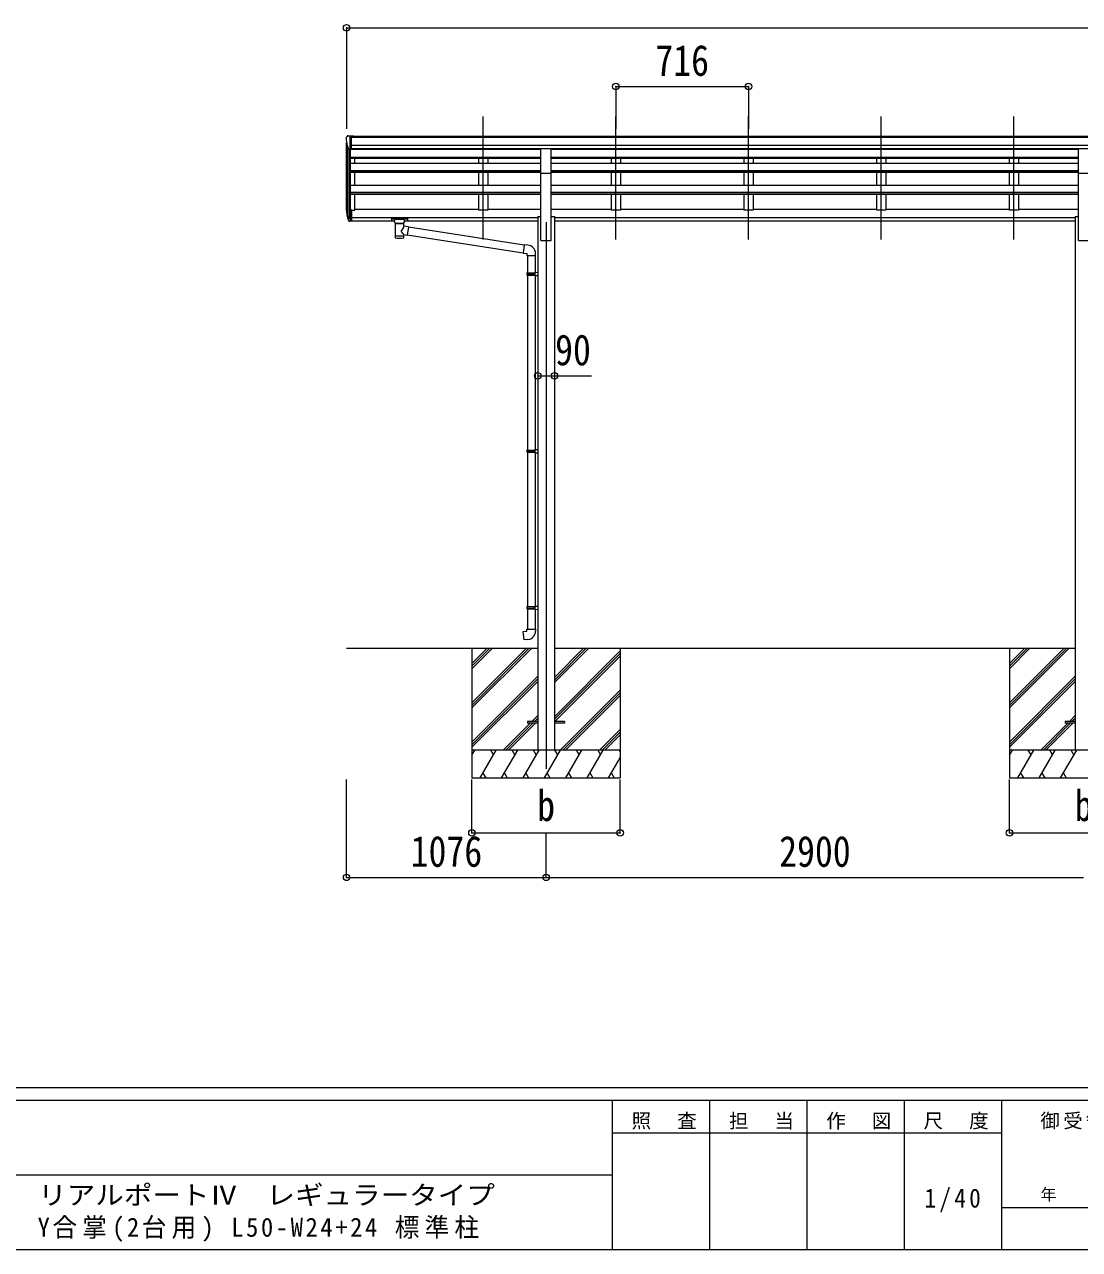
# Model space of a CAD drawing. Units: millimetres at full size. Extents: x -9783 to 33612, y -6828 to 13249.
# Drawn here: x 35 to 5727, y -6828 to -218 of the extents above; entities that cross this region are included whole.
import ezdxf
from ezdxf.enums import TextEntityAlignment as Align

# ---------------------------------------------------------------- set-up
doc = ezdxf.new("R2010")
doc.units = ezdxf.units.MM
doc.header["$LTSCALE"] = 35
doc.header["$PDMODE"] = 32
doc.header["$PDSIZE"] = 35
for name, color, linetype, lineweight in [('0-0_0', 7, 'Continuous', 9), ('0-1_本体', 4, 'Continuous', 9), ('0-2_部品', 7, 'Continuous', 9), ('0-8_PARTS2', 2, 'Continuous', 9), ('0-A_寸法', 6, 'Continuous', 9), ('F-0_240', 7, 'Continuous', 9)]:
    doc.layers.add(name, color=color, linetype=linetype, lineweight=lineweight)
doc.styles.add('ＭＳ ゴシック', font='')
doc.styles.get('ＭＳ ゴシック').set_extended_font_data('MS Gothic')

msp = doc.modelspace()

# ---------------------------------------------------------------- linework, layer by layer
at = {"layer": '0-0_0'}
for p, q in [((1773.05, -3583.57), (2803.85, -3583.57)), ((2449.05, -3583.57), (2449.05, -4283.57)), ((2449.05, -3877.74), (2743.23, -3583.57)), ((2449.05, -3891.88), (2757.37, -3583.57)), ((2449.05, -3906.03), (2771.51, -3583.57)), ((2449.05, -3693.9), (2559.38, -3583.57)), ((2449.05, -3679.75), (2545.24, -3583.57)), ((2449.05, -3665.61), (2531.09, -3583.57)), ((2894.25, -3583.57), (5703.85, -3583.57)), ((2894.25, -3769.2), (3079.88, -3583.57)), ((2894.25, -3755.05), (3065.74, -3583.57)), ((2894.25, -3740.91), (3051.59, -3583.57)), ((2894.25, -3953.04), (3249.05, -3598.25)), ((2894.25, -3967.18), (3249.05, -3612.39)), ((2896.51, -3979.07), (3249.05, -3626.53)), ((3249.05, -3583.57), (3249.05, -4283.57)), ((5349.05, -3583.57), (5349.05, -4283.57)), ((5349.05, -3877.74), (5643.23, -3583.57)), ((5349.05, -3891.88), (5657.37, -3583.57)), ((5349.05, -3906.03), (5671.51, -3583.57)), ((5349.05, -3693.9), (5459.38, -3583.57)), ((5349.05, -3679.75), (5445.24, -3583.57)), ((5349.05, -3665.61), (5431.09, -3583.57)), ((2449.05, -4089.87), (2803.85, -3735.08)), ((2449.05, -4104.02), (2803.85, -3749.22)), ((2449.05, -4118.16), (2803.85, -3763.36)), ((5349.05, -4089.87), (5703.85, -3735.08)), ((5349.05, -4104.02), (5703.85, -3749.22)), ((5349.05, -4118.16), (5703.85, -3763.36)), ((2925.86, -4133.57), (3249.05, -3810.38)), ((2940, -4133.57), (3249.05, -3824.52)), ((2954.14, -4133.57), (3249.05, -3838.66)), ((2771.99, -3979.07), (2803.85, -3947.21)), ((2786.13, -3979.07), (2803.85, -3961.35)), ((5671.99, -3979.07), (5703.85, -3947.21)), ((5686.13, -3979.07), (5703.85, -3961.35)), ((2617.49, -4133.57), (2762.99, -3988.07)), ((2631.63, -4133.57), (2777.13, -3988.07)), ((2645.77, -4133.57), (2791.27, -3988.07)), ((2800.27, -3979.07), (2803.85, -3975.49)), ((3137.99, -4133.57), (3249.05, -4022.51)), ((5517.49, -4133.57), (5662.99, -3988.07)), ((5531.63, -4133.57), (5677.13, -3988.07)), ((5545.77, -4133.57), (5691.27, -3988.07)), ((5700.27, -3979.07), (5703.85, -3975.49)), ((3152.13, -4133.57), (3249.05, -4036.65)), ((3166.27, -4133.57), (3249.05, -4050.79)), ((3249.05, -4133.57), (2449.05, -4133.57)), ((2449.05, -4161.07), (2464.93, -4133.57)), ((2493.79, -4283.57), (2580.4, -4133.57)), ((2565.4, -4159.55), (2550.4, -4133.56)), ((2609.26, -4283.56), (2695.87, -4133.57)), ((2680.87, -4159.55), (2665.86, -4133.57)), ((2724.73, -4283.57), (2811.34, -4133.57)), ((2796.34, -4159.55), (2781.33, -4133.57)), ((2840.2, -4283.57), (2926.81, -4133.57)), ((2911.81, -4159.55), (2896.8, -4133.56)), ((2955.67, -4283.57), (3042.28, -4133.57)), ((3027.28, -4159.55), (3012.28, -4133.57)), ((3071.14, -4283.57), (3157.75, -4133.57)), ((3127.75, -4133.57), (3142.75, -4159.55)), ((3243.22, -4133.57), (3249.05, -4143.67)), ((6149.05, -4133.57), (5349.05, -4133.57)), ((5349.05, -4161.07), (5364.93, -4133.57)), ((5393.79, -4283.57), (5480.4, -4133.57)), ((5465.4, -4159.55), (5450.4, -4133.56)), ((5509.26, -4283.56), (5595.87, -4133.57)), ((5580.87, -4159.55), (5565.86, -4133.57)), ((5624.73, -4283.57), (5711.34, -4133.57)), ((5696.34, -4159.55), (5681.33, -4133.57)), ((3186.61, -4283.57), (3249.05, -4175.43)), ((2449.05, -4283.57), (3249.05, -4283.57)), ((2508.79, -4257.59), (2523.79, -4283.57)), ((2624.26, -4257.59), (2639.26, -4283.56)), ((2739.73, -4257.58), (2754.73, -4283.57)), ((2855.2, -4257.59), (2870.2, -4283.57)), ((2970.67, -4257.59), (2985.67, -4283.57)), ((3086.14, -4257.59), (3101.14, -4283.57)), ((3201.61, -4257.59), (3216.61, -4283.57)), ((5349.05, -4283.57), (6149.05, -4283.57)), ((5408.79, -4257.59), (5423.79, -4283.57)), ((5524.26, -4257.59), (5539.26, -4283.56)), ((5639.73, -4257.58), (5654.73, -4283.57))]:
    msp.add_line(p, q, dxfattribs=at)
at = {"layer": '0-1_本体'}
for p, q in [((1773.05, -1220.44), (1773.05, -856.2)), ((1799.55, -819.44), (6798.55, -819.44)), ((1799.55, -824.79), (6798.55, -824.79)), ((1777.33, -875), (1777.33, -1244.71)), ((1787.05, -890.35), (1787.05, -1262.71)), ((1793.05, -890.83), (2821.55, -890.83)), ((1793.05, -890.83), (1793.05, -1218.27)), ((1799.55, -868.32), (6798.55, -868.33)), ((1799.55, -885.99), (6798.55, -885.99)), ((2821.55, -888.37), (1799.55, -888.37)), ((2484.05, -888.37), (2484.05, -890.83)), ((2534.05, -888.37), (2534.05, -890.83)), ((2876.55, -888.37), (5721.55, -888.37)), ((2876.55, -890.83), (5721.55, -890.83)), ((3200.05, -888.37), (3200.05, -890.83)), ((3250.05, -888.37), (3250.05, -890.83)), ((3916.05, -888.37), (3916.05, -890.83)), ((3966.05, -888.37), (3966.05, -890.83)), ((4632.05, -888.37), (4632.05, -890.83)), ((4682.05, -888.37), (4682.05, -890.83)), ((5348.05, -888.37), (5348.05, -890.83)), ((5398.05, -888.37), (5398.05, -890.83)), ((1793.05, -933.03), (2821.55, -933.03)), ((1793.05, -934.42), (2821.55, -934.42)), ((1793.05, -938.11), (2821.55, -938.11)), ((1793.05, -965.36), (2821.55, -965.36)), ((1818.05, -965.36), (1818.05, -938.11)), ((2484.05, -938.11), (2484.05, -965.36)), ((2534.05, -938.11), (2534.05, -965.36)), ((2876.55, -933.03), (5721.55, -933.03)), ((2876.55, -934.42), (5721.55, -934.42)), ((2876.55, -938.11), (5721.55, -938.11)), ((2876.55, -965.36), (5721.55, -965.36)), ((3200.05, -938.11), (3200.05, -965.36)), ((3250.05, -938.11), (3250.05, -965.36)), ((3916.05, -938.11), (3916.05, -965.36)), ((3966.05, -938.11), (3966.05, -965.36)), ((4632.05, -938.11), (4632.05, -965.36)), ((4682.05, -938.11), (4682.05, -965.36)), ((5348.05, -938.11), (5348.05, -965.36)), ((5398.05, -938.11), (5398.05, -965.36)), ((1793.05, -1006.09), (2821.55, -1006.09)), ((1793.05, -1007.57), (2821.55, -1007.57)), ((1793.05, -1014.38), (2821.55, -1014.38)), ((1818.05, -1083.87), (1818.05, -1014.38)), ((2484.05, -1014.38), (2484.05, -1083.87)), ((2534.05, -1014.38), (2534.05, -1083.87)), ((2821.55, -1383.57), (2821.55, -1019.62)), ((2876.55, -1006.09), (5721.55, -1006.09)), ((2876.55, -1007.57), (5721.55, -1007.57)), ((2876.55, -1014.38), (5721.55, -1014.38)), ((2876.55, -1383.57), (2876.55, -1019.62)), ((3200.05, -1014.38), (3200.05, -1083.87)), ((3250.05, -1014.38), (3250.05, -1083.87)), ((3916.05, -1014.38), (3916.05, -1083.87)), ((3966.05, -1014.38), (3966.05, -1083.87)), ((4632.05, -1014.38), (4632.05, -1083.87)), ((4682.05, -1014.38), (4682.05, -1083.87)), ((5348.05, -1014.38), (5348.05, -1083.87)), ((5398.05, -1014.38), (5398.05, -1083.87)), ((5721.55, -1383.57), (5721.55, -1019.62)), ((1793.05, -1083.87), (2821.55, -1083.87)), ((1793.05, -1123.18), (2821.55, -1123.18)), ((2876.55, -1083.87), (5721.55, -1083.87)), ((2876.55, -1123.18), (5721.55, -1123.18)), ((1793.05, -1124.67), (2821.55, -1124.67)), ((1793.05, -1134.14), (2821.55, -1134.14)), ((1818.05, -1219.1), (1818.05, -1134.14)), ((2484.05, -1134.14), (2484.05, -1219.1)), ((2876.55, -1124.67), (5721.55, -1124.67)), ((2876.55, -1134.14), (5721.55, -1134.14)), ((3200.05, -1134.14), (3200.05, -1219.1)), ((3916.05, -1134.14), (3916.05, -1219.1)), ((4632.05, -1134.14), (4632.05, -1219.1)), ((5348.05, -1134.14), (5348.05, -1219.1)), ((1799.55, -1219.1), (1818.05, -1219.1)), ((1818.05, -1214.3), (2484.05, -1214.3)), ((2534.05, -1214.3), (2821.55, -1214.3)), ((2804.05, -1253.57), (2821.55, -1253.57)), ((2804.05, -1253.57), (2804.05, -4133.57)), ((2876.55, -1214.3), (3200.05, -1214.3)), ((2876.55, -1253.57), (2894.05, -1253.57)), ((2894.05, -1253.57), (2894.05, -4133.57)), ((3250.05, -1214.3), (3916.05, -1214.3)), ((3966.05, -1214.3), (4632.05, -1214.3)), ((4682.05, -1214.3), (5348.05, -1214.3)), ((5398.05, -1214.3), (5721.55, -1214.3)), ((5704.05, -1253.57), (5721.55, -1253.57)), ((5704.05, -1253.57), (5704.05, -4133.57)), ((1799.55, -1258.6), (2804.05, -1258.6)), ((1799.55, -1259.98), (2804.05, -1259.98)), ((1799.55, -1277.16), (2031.05, -1277.16)), ((2085.05, -1277.16), (2804.05, -1277.16)), ((2894.05, -1258.6), (5704.05, -1258.6)), ((2894.05, -1259.98), (5704.05, -1259.98)), ((2894.05, -1277.16), (5704.05, -1277.16)), ((2821.55, -1383.57), (2876.55, -1383.57)), ((5721.55, -1383.57), (5776.55, -1383.57))]:
    msp.add_line(p, q, dxfattribs=at)
for points in [[(2534.05, -1134.14), (2534.05, -1219.1), (2484.05, -1219.1)], [(3250.05, -1134.14), (3250.05, -1219.1), (3200.05, -1219.1)], [(3966.05, -1134.14), (3966.05, -1219.1), (3916.05, -1219.1)], [(4682.05, -1134.14), (4682.05, -1219.1), (4632.05, -1219.1)], [(5398.05, -1134.14), (5398.05, -1219.1), (5348.05, -1219.1)]]:
    msp.add_lwpolyline(points, dxfattribs=at)
at = {"layer": '0-2_部品'}
for p, q in [((1771.05, -827.21), (1771.05, -827.84)), ((1777.96, -818.41), (1773.89, -824.22)), ((1781.05, -817.84), (1778.72, -817.98)), ((1781.05, -817.84), (1799.55, -817.84)), ((1793.05, -890.83), (1793.05, -817.84)), ((1799.55, -817.84), (1809.55, -817.93)), ((1799.55, -889.83), (1799.55, -817.84)), ((1809.55, -819.44), (1809.55, -817.93)), ((1785.42, -889.01), (1776.15, -872.95)), ((1793.05, -890.83), (1787.84, -890.51)), ((1799.55, -889.83), (1793.05, -889.83)), ((2821.55, -887.71), (2876.55, -887.71)), ((2821.55, -1019.78), (2821.55, -887.71)), ((2876.55, -1019.78), (2876.55, -887.71)), ((5721.55, -887.71), (5776.55, -887.71)), ((5721.55, -1019.78), (5721.55, -887.71)), ((2821.55, -1019.78), (2876.55, -1019.78)), ((5721.55, -1019.78), (5776.55, -1019.78)), ((1775.44, -1244.31), (1785.6, -1263.48)), ((1786.61, -1262.23), (1776.86, -1243.82)), ((1793.05, -1218.27), (1793.05, -1280.15)), ((1799.55, -1218.27), (1793.05, -1218.27)), ((1799.55, -1218.27), (1799.55, -1279.33)), ((1778.03, -1261.17), (1785.6, -1278.65)), ((1793.05, -1262.98), (1787.91, -1262.98)), ((1793.05, -1264.98), (1788.2, -1264.98)), ((1793.05, -1280.15), (1788.2, -1280.15)), ((1799.55, -1256.58), (1793.05, -1256.58)), ((1799.55, -1261.98), (1793.05, -1261.98)), ((1799.55, -1279.33), (1793.05, -1279.33)), ((2014.55, -1265.05), (2014.55, -1275.8)), ((2014.55, -1265.24), (2014.55, -1266.78)), ((2016.55, -1264.38), (2099.55, -1264.38)), ((2016.55, -1266.56), (2099.55, -1266.56)), ((2016.55, -1276.47), (2031.05, -1276.47)), ((2031.05, -1283.28), (2031.05, -1273)), ((2035.15, -1287.78), (2035.13, -1368.07)), ((2080.95, -1305.35), (2080.95, -1287.77)), ((2106.17, -1309.26), (2080.95, -1305.34)), ((2085.05, -1283.28), (2085.05, -1273)), ((2085.05, -1276.47), (2099.55, -1276.47)), ((2106.17, -1309.26), (2099.15, -1354.52)), ((2101.55, -1265.05), (2101.55, -1275.8)), ((2106.17, -1309.26), (2730.13, -1406.05)), ((2080.96, -1368.07), (2080.95, -1351.44)), ((2080.95, -1351.69), (2099.15, -1354.52)), ((2726.12, -1451.88), (2099.15, -1354.52)), ((2750.97, -1407.88), (2730.13, -1406.05)), ((2792.05, -1463.62), (2792.05, -1452.71)), ((2746.05, -1463.62), (2792.05, -1463.62)), ((2748.05, -1463.62), (2748.05, -1557.62)), ((2790.05, -1463.62), (2790.05, -1555.06)), ((2746.05, -1559.62), (2747.05, -1557.62)), ((2746.05, -1559.62), (2790.05, -1559.62)), ((2746.05, -1559.62), (2746.05, -1567.62)), ((2746.05, -1567.62), (2790.05, -1567.62)), ((2746.05, -1567.62), (2747.05, -1569.62)), ((2747.05, -1557.62), (2790.05, -1557.62)), ((2747.05, -1569.62), (2790.05, -1569.62)), ((2748.05, -1569.62), (2748.05, -2513.81)), ((2785.57, -1559.62), (2785.14, -1557.62)), ((2788.05, -1555.12), (2804.05, -1554.65)), ((2788.05, -1557.12), (2788.05, -1555.12)), ((2788.05, -1557.12), (2790.05, -1557.12)), ((2788.05, -1572.12), (2788.05, -1570.12)), ((2788.05, -1572.12), (2804.05, -1572.59)), ((2790.05, -1572.18), (2790.05, -2511.25)), ((2804.05, -1554.65), (2804.05, -1572.59)), ((2788.05, -2511.31), (2804.05, -2510.84)), ((2788.05, -2513.31), (2788.05, -2511.31)), ((2804.05, -2510.84), (2804.05, -2528.78)), ((2746.05, -2515.81), (2747.05, -2513.81)), ((2746.05, -2515.81), (2790.05, -2515.81)), ((2746.05, -2515.81), (2746.05, -2523.81)), ((2746.05, -2523.81), (2790.05, -2523.81)), ((2746.05, -2523.81), (2747.05, -2525.81)), ((2747.05, -2513.81), (2790.05, -2513.81)), ((2747.05, -2525.81), (2790.05, -2525.81)), ((2748.05, -2525.81), (2748.05, -3358.97)), ((2785.57, -2515.81), (2785.14, -2513.81)), ((2788.05, -2513.31), (2790.05, -2513.31)), ((2788.05, -2528.31), (2788.05, -2526.31)), ((2788.05, -2528.31), (2804.05, -2528.78)), ((2790.05, -2528.37), (2790.05, -3356.41)), ((2746.05, -3360.97), (2747.05, -3358.97)), ((2746.05, -3360.97), (2790.05, -3360.97)), ((2746.05, -3360.97), (2746.05, -3368.97)), ((2746.05, -3368.97), (2790.05, -3368.97)), ((2746.05, -3368.97), (2747.05, -3370.97)), ((2747.05, -3358.97), (2790.05, -3358.97)), ((2747.05, -3370.97), (2790.05, -3370.97)), ((2748.05, -3370.97), (2748.05, -3480.97)), ((2785.57, -3360.97), (2785.14, -3358.97)), ((2788.05, -3356.47), (2804.05, -3356)), ((2788.05, -3358.47), (2788.05, -3356.47)), ((2788.05, -3358.47), (2790.05, -3358.47)), ((2804.05, -3356), (2804.05, -3373.94)), ((2788.05, -3373.47), (2788.05, -3371.47)), ((2788.05, -3373.47), (2804.05, -3373.94)), ((2790.05, -3373.53), (2790.05, -3480.97)), ((2746.05, -3480.97), (2792.05, -3480.97)), ((2746.05, -3490.97), (2746.05, -3480.97)), ((2792.05, -3480.97), (2792.05, -3491.89))]:
    msp.add_line(p, q, dxfattribs=at)
at = {"layer": '0-2_部品', "color": 4}
for p, q in [((2749.25, -3979.07), (2749.25, -3988.07)), ((2804.05, -3979.07), (2749.25, -3979.07)), ((2804.05, -3988.07), (2749.25, -3988.07)), ((2948.85, -3979.07), (2894.05, -3979.07)), ((5649.25, -3979.07), (5649.25, -3988.07)), ((5704.05, -3979.07), (5649.25, -3979.07)), ((5704.05, -3988.07), (5649.25, -3988.07))]:
    msp.add_line(p, q, dxfattribs=at)
at = {"layer": '0-2_部品'}
for points in [[(2014.55, -1265.05), (2014.59, -1264.85), (2014.67, -1264.71), (2014.77, -1264.62), (2014.87, -1264.56), (2014.99, -1264.51), (2015.28, -1264.45), (2015.77, -1264.4), (2016.31, -1264.38), (2016.55, -1264.38)], [(2014.55, -1275.8), (2014.59, -1276), (2014.67, -1276.14), (2014.77, -1276.23), (2014.87, -1276.29), (2014.99, -1276.34), (2015.28, -1276.4), (2015.77, -1276.45), (2016.31, -1276.47), (2016.55, -1276.47)], [(2031.09, -1283.22), (2031.06, -1283.58), (2031.31, -1284.53), (2031.83, -1285.42), (2032.63, -1286.26), (2033.75, -1287.05), (2035.15, -1287.78)], [(2080.95, -1287.77), (2081.18, -1287.67), (2082.54, -1286.94), (2083.65, -1286.09), (2084.41, -1285.22), (2084.87, -1284.32), (2085.04, -1283.44)], [(2099.55, -1264.38), (2099.9, -1264.39), (2100.43, -1264.41), (2100.88, -1264.46), (2101.18, -1264.54), (2101.35, -1264.64), (2101.47, -1264.78), (2101.54, -1264.96), (2101.55, -1265.05)], [(2099.55, -1276.47), (2099.9, -1276.46), (2100.43, -1276.44), (2100.88, -1276.39), (2101.18, -1276.31), (2101.35, -1276.21), (2101.47, -1276.07), (2101.54, -1275.89), (2101.55, -1275.8)], [(2730.13, -1406.05), (2726.12, -1451.88), (2746.05, -1453.62), (2746.05, -1463.62)], [(2785.57, -1559.62), (2785.57, -1567.62), (2785.14, -1569.62)], [(2788.05, -1570.12), (2790.05, -1570.12), (2790.05, -1557.12)], [(2785.57, -2515.81), (2785.57, -2523.81), (2785.14, -2525.81)], [(2788.05, -2526.31), (2790.05, -2526.31), (2790.05, -2513.31)], [(2785.57, -3360.97), (2785.57, -3368.97), (2785.14, -3370.97)], [(2788.05, -3371.47), (2790.05, -3371.47), (2790.05, -3358.47)], [(2750.97, -3536.72), (2730.13, -3538.54), (2726.12, -3492.71), (2746.05, -3490.97)]]:
    msp.add_lwpolyline(points, dxfattribs=at)
at = {"layer": '0-2_部品', "color": 4}
msp.add_lwpolyline([(2948.85, -3979.07), (2948.85, -3988.07), (2894.05, -3988.07)], dxfattribs=at)
at = {"layer": '0-2_部品'}
for centre, radius, start, end in [((1774.05, -827.21), 3, 93, 180), ((1973.05, -827.84), 202, 180, 192.90261), ((1778.78, -818.98), 1, 93.5, 145), ((1788.02, -887.51), 3, 210, 266.5), ((1861.71, -1222.14), 89.07, 174.49576, 194.41188), ((1861, -1217.86), 88.05, 177.22392, 197.21071), ((1906.27, -1225.09), 133.22, 183.27987, 195.71302), ((1788.2, -1261.98), 3, 210, 270), ((1788.2, -1277.15), 3, 210, 270), ((1787.91, -1261.48), 1.5, 210, 270), ((2747.05, -1452.71), 45, 0, 85), ((2747.05, -3491.89), 45, 275, 0)]:
    msp.add_arc(centre, radius, start, end, dxfattribs=at)
for centre, major_axis, ratio, start_param, end_param in [((2016.55, -1266.78), (2, 0), 0.109601, 1.5707963, 3.1415927), ((2058.05, -1273), (27, 0), 0.122176, 6.2831853, 9.424778), ((2058.06, -1288.23), (-22.91, 0.42), 0.072511, 0.0008029, 1.5715993), ((2058.06, -1289.85), (-22.91, 0.42), 0.072511, 0.0008029, 1.5715993), ((2058.04, -1288.23), (22.92, 0.42), 0.07247, 4.71158, 6.2823764), ((2058.04, -1289.85), (22.92, 0.42), 0.07247, 4.71158, 6.2823764), ((2058.05, -1331.89), (-22.81, -26.62), 0.234429, 1.6855472, 3.1268519), ((2069.05, -1283.28), (16, 0), 0.361356, 6.2636979, 6.2831853), ((2099.55, -1266.78), (2, 0), 0.109601, 0, 1.5707963), ((2058.05, -1368.07), (22.92, 0), 0.101955, 3.1415499, 6.2833984), ((2058.05, -1355.63), (22.91, 0), 0.122865, 3.1415927, 6.2831853), ((2060.6, -1329.25), (20.32, -22.25), 0.045535, 0.0389954, 1.3075346)]:
    msp.add_ellipse(centre, major_axis=major_axis, ratio=ratio, start_param=start_param, end_param=end_param, dxfattribs=at)
at = {"layer": '0-8_PARTS2'}
for p, q in [((2509.05, -1377.36), (2509.05, -714.84)), ((3225.05, -1377.36), (3225.05, -714.84)), ((3941.05, -1377.36), (3941.05, -714.84)), ((4657.05, -1377.36), (4657.05, -714.84)), ((5373.05, -1377.36), (5373.05, -714.84)), ((2849.05, -1283.57), (2849.05, -4233.57))]:
    msp.add_line(p, q, dxfattribs=at)
at = {"layer": '0-A_寸法'}
for p, q in [((1773.05, -235.21), (1773.05, -780.83)), ((1773.05, -235.21), (6825.05, -235.21)), ((3225.05, -551.83), (3225.05, -780.83)), ((3225.05, -551.83), (3941.05, -551.83)), ((3941.05, -551.83), (3941.05, -780.83)), ((2804.05, -2113.75), (2894.05, -2113.75)), ((2894.05, -2113.75), (3094.05, -2113.75)), ((1773.05, -4819.93), (1773.05, -4290.98)), ((2449.05, -4579.95), (2449.05, -4290.98)), ((3249.05, -4579.95), (3249.05, -4290.98)), ((5349.05, -4579.95), (5349.05, -4290.98)), ((2449.05, -4579.95), (3249.05, -4579.95)), ((2849.05, -4819.93), (2849.05, -4579.95)), ((5349.05, -4579.95), (6149.05, -4579.95)), ((1773.05, -4819.93), (2849.05, -4819.93)), ((2849.05, -4819.93), (5749.05, -4819.93))]:
    msp.add_line(p, q, dxfattribs=at)
for p in [(1773.05, -235.21), (3225.05, -551.83), (3941.05, -551.83), (2804.05, -2113.75), (2894.05, -2113.75), (2449.05, -4579.95), (3249.05, -4579.95), (5349.05, -4579.95), (1773.05, -4819.93), (2849.05, -4819.93)]:
    msp.add_point(p, dxfattribs=at)
at = {"layer": 'F-0_240', "color": 5}
for p, q in [((-9783.03, -5953.1), (9396.97, -5953.1)), ((-9783.03, -6023.1), (6285.75, -6023.1)), ((3205.75, -6023.1), (3205.75, -6828.1)), ((3730.75, -6023.1), (3730.75, -6828.1)), ((4255.75, -6023.1), (4255.75, -6828.1)), ((4780.75, -6023.1), (4780.75, -6828.1)), ((5305.75, -6023.1), (5305.75, -6828.1)), ((3205.75, -6198.1), (5305.75, -6198.1)), ((-3969.25, -6425.6), (3205.75, -6425.6)), ((5305.75, -6600.6), (6285.75, -6600.6)), ((-9783.03, -6828.1), (9396.97, -6828.1))]:
    msp.add_line(p, q, dxfattribs=at)

# ---------------------------------------------------------------- texts
at = {"layer": '0-A_寸法', "color": 7, "style": 'ＭＳ ゴシック', "width": 0.85}
for s, p in [('716', (3438.67, -544.83)), ('90', (2897.8, -2106.75)), ('b', (2800.92, -4565.58)), ('b', (5700.92, -4565.58)), ('1076', (2118.55, -4812.93)), ('2900', (4106.55, -4812.93))]:
    msp.add_text(s, height=166.8, dxfattribs=at).set_placement(p, align=Align.BOTTOM_LEFT)
at = {"layer": 'F-0_240', "style": 'ＭＳ ゴシック', "width": 1.1}
msp.add_text('リアルポートⅣ\u3000レギュラータイプ', height=102.6, dxfattribs=at).set_placement((109.35, -6616.22), align=Align.BOTTOM_LEFT)
at = {"layer": 'F-0_240', "style": 'ＭＳ ゴシック'}
msp.add_text('年\u3000\u3000月\u3000\u3000日', height=64.15, dxfattribs=at).set_placement((5515.76, -6583.1), align=Align.BOTTOM_LEFT)
at = {"layer": 'F-0_240', "attachment_point": 7, "style": 'ＭＳ ゴシック'}
for s, insert, char_height in [('\\T1.17;照\u3000査', (3310.76, -6180.6), 76.98), ('\\T1.17;担\u3000当', (3835.76, -6180.6), 76.98), ('\\T1.17;作\u3000図', (4360.75, -6180.6), 76.98), ('\\T1.17;尺\u3000度', (4885.76, -6180.6), 76.98), ('\\T1.17;御受領印', (5515.75, -6180.6), 76.98), ('\\T1.28;\\W0.9;1/40', (4890.13, -6626.85), 102.6), ('\\T1.21;\\W0.95;Y合掌(2台用)\\~L50-W24+24\\~標準柱', (105.77, -6786.55), 102.6)]:
    msp.add_mtext(s, dxfattribs=dict(at, insert=insert, char_height=char_height))

doc.saveas('drawing.dxf')
